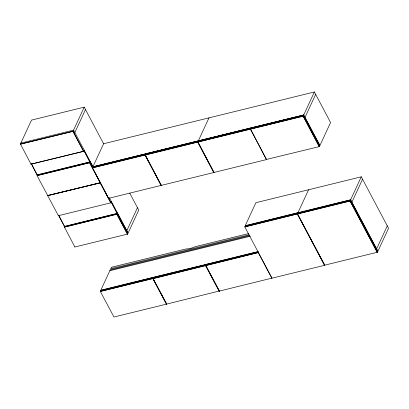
<?xml version="1.0" encoding="UTF-8"?>
<svg xmlns="http://www.w3.org/2000/svg" width="409" height="409" viewBox="0 0 409 409"><rect width="100%" height="100%" fill="white"/><g stroke="black" fill="none" stroke-linecap="round" stroke-linejoin="round"><path stroke-width="0.61" d="M20.9 143.354L21.043 143.038M73.651 130.297L72.894 131.294L20.486 144.142L30.992 164.142M37.516 174.582L37.081 175.696L47.766 195.635L100.149 182.772M47.71 195.671L58.39 215.701L110.824 202.823L89.591 162.618L37.061 175.604L89.515 162.767L90 161.55M47.771 195.834L47.602 195.512M117.255 213.033L116.759 214.147L64.377 227.005L74.883 246.99M153.283 277.435L152.802 278.468L100.379 291.505L113.942 317.011L166.412 304.163M108.625 198.253L92.587 168.007L92.955 166.923M108.722 198.319L161.233 185.374L145.016 154.929L92.562 167.797M145.604 153.994L93.022 166.949M161.422 185.349L213.825 172.526M205.978 264.49L205.502 265.523L153.078 278.56L166.719 304.081L219.183 291.044M166.719 304.081L166.361 304.148M197.956 141.882L214.06 172.429L266.525 159.582L250.451 129.014L197.92 142L250.374 129.162L251.106 127.986L250.451 129.014M161.253 185.282L145.256 154.827L197.665 142.005L198.207 140.977L145.798 153.825L144.98 155.047L92.623 167.808M258.314 252.501L205.773 265.615M205.589 265.477L219.301 291.055M145.287 155.062L197.675 142.107L198.406 140.931L303.601 115.093L303.059 116.115L250.635 129.152M244.884 226.954L297.266 213.892L297.747 212.859M319.797 145.568L319.219 146.637L266.648 159.398M245.4 225.717L244.843 226.929L271.995 278.156L324.501 265.334M244.879 226.755L297.277 213.994L298.008 212.823L297.537 213.984L324.812 265.252L324.449 265.313M319.736 145.399L303.58 115.077M377.343 252.235L324.695 265.165M205.809 265.441L219.459 291.136M297.578 213.81L350.053 200.901L377.287 252.343L377.773 251.269L350.564 199.929L349.976 201.049L297.583 214.009M31.053 164.203L83.518 151.361L84.126 150.083M100.205 182.552L89.551 162.644M127.531 234.06L116.851 214.096M161.233 185.374L161.483 185.384M100.394 291.315L152.813 278.57L153.636 277.348L206.162 264.567L205.512 265.625L153.119 278.585M250.891 128.043L145.803 153.948M166.514 304.066L152.848 278.447L166.443 304.117M197.711 141.984L213.774 172.511M245.323 225.896L298.095 212.772M219.301 291.101L271.975 278.115M20.486 144.142L72.904 131.391L73.584 130.22M47.741 195.62L100.358 182.736M250.651 128.963L303.069 116.217L303.698 115.113L251.244 127.956M205.788 265.426L258.406 252.542M111.386 201.565L111.238 201.882M20.455 144.188L20.956 143.094M31.248 163.764L37.209 175.026L31.329 163.59M84.223 107.153L31.524 120.093L20.864 143.078L73.564 130.134L84.223 107.153L103.656 143.85M74.842 132.547L85.501 109.566M84.136 150.185L83.564 151.34L72.94 131.274M64.469 226.509L117.245 213.391L111.284 202.128L117.163 213.564L64.469 226.509L58.507 215.246M110.89 202.762L111.396 201.668M127.501 234.132L127.945 233.002L117.347 213.048L116.775 214.244L64.382 227.205M126.8 230.686L137.46 207.7M100.363 291.366L100.788 290.446M111.079 269.904L111.877 268.181M112.056 269.664L112.853 267.941M113.032 269.424L113.83 267.701M114.009 269.183L114.806 267.46M114.98 268.943L115.783 267.22M115.957 268.703L116.759 266.98M116.933 268.468L117.736 266.74M117.91 268.227L118.707 266.504M118.886 267.987L119.684 266.264M119.863 267.747L120.66 266.024M120.839 267.506L121.637 265.784M121.816 267.266L122.613 265.543M122.792 267.026L123.59 265.303M123.763 266.786L124.566 265.063M124.74 266.545L125.543 264.822M125.716 266.31L126.519 264.582M126.693 266.07L127.49 264.347M127.669 265.83L128.467 264.107M128.646 265.589L129.443 263.866M129.622 265.349L130.42 263.626M130.599 265.109L131.396 263.386M131.57 264.868L132.373 263.145M132.547 264.628L133.349 262.905M133.523 264.393L134.326 262.665M134.5 264.153L135.297 262.425M135.476 263.912L136.274 262.189M136.453 263.672L137.25 261.949M137.429 263.432L138.227 261.709M138.406 263.191L139.203 261.469M139.377 262.951L140.18 261.228M140.353 262.711L141.156 260.988M141.33 262.471L142.133 260.748M198.334 140.849L208.994 117.864M142.306 262.235L143.104 260.507M143.283 261.995L144.08 260.267M144.259 261.755L145.057 260.032M145.236 261.515L146.033 259.792M146.212 261.274L147.01 259.551M147.189 261.034L147.986 259.311M148.16 260.794L148.963 259.071M149.137 260.553L149.939 258.831M150.113 260.313L150.916 258.59M151.09 260.078L151.887 258.35M152.066 259.838L152.864 258.11M153.043 259.597L153.84 257.874M154.019 259.357L154.817 257.634M154.996 259.117L155.793 257.394M155.967 258.877L156.77 257.154M156.944 258.636L157.746 256.913M157.92 258.396L158.723 256.673M158.897 258.156L159.694 256.433M159.873 257.921L160.671 256.192M160.849 257.68L161.647 255.957M161.826 257.44L162.624 255.717M162.802 257.2L163.6 255.477M163.774 256.959L164.576 255.236M164.75 256.719L165.553 254.996M165.727 256.479L166.529 254.756M166.703 256.238L167.501 254.516M167.68 255.998L168.477 254.275M168.656 255.763L169.454 254.035M169.633 255.523L170.43 253.8M170.609 255.282L171.407 253.56M171.586 255.042L172.383 253.319M172.557 254.802L173.36 253.079M173.534 254.562L174.336 252.839M174.51 254.321L175.313 252.598M175.487 254.081L176.284 252.358M176.463 253.846L177.261 252.118M177.44 253.606L178.237 251.878M178.416 253.365L179.214 251.642M179.393 253.125L180.19 251.402M180.364 252.885L181.167 251.162M181.34 252.644L182.143 250.922M182.317 252.404L183.12 250.681M183.293 252.164L184.091 250.441M184.27 251.924L185.067 250.201M185.246 251.688L186.044 249.96M186.223 251.448L187.02 249.72M187.199 251.208L187.997 249.485M188.171 250.968L188.973 249.245M189.147 250.727L189.95 249.004M190.124 250.487L190.926 248.764M191.1 250.247L191.898 248.524M192.077 250.006L192.874 248.283M193.053 249.766L193.851 248.043M194.03 249.531L194.827 247.803M195.006 249.291L195.804 247.563M195.977 249.05L196.78 247.327M196.954 248.81L197.757 247.087M197.93 248.57L198.733 246.847M198.907 248.329L199.704 246.607M199.883 248.089L200.681 246.366M200.86 247.849L201.657 246.126M201.836 247.609L202.634 245.886M202.813 247.373L203.61 245.645M203.789 247.133L204.587 245.41M204.761 246.893L205.563 245.17M205.737 246.653L206.54 244.93M206.714 246.412L207.516 244.689M207.69 246.172L208.488 244.449M208.667 245.932L209.464 244.209M209.643 245.691L210.441 243.968M210.62 245.451L211.417 243.728M211.596 245.216L212.394 243.488M212.568 244.976L213.37 243.253M213.544 244.735L214.347 243.012M214.52 244.495L215.323 242.772M215.497 244.255L216.295 242.532M205.758 265.477L206.1 264.5M216.473 244.015L217.271 242.292M217.45 243.774L218.248 242.051M218.426 243.534L219.224 241.811M219.403 243.299L220.2 241.571M220.374 243.058L221.177 241.33M221.351 242.818L222.153 241.095M222.327 242.578L223.13 240.855M223.304 242.338L224.101 240.615M224.28 242.097L225.078 240.374M225.257 241.857L226.054 240.134M226.233 241.617L227.031 239.894M227.21 241.376L228.007 239.654M228.186 241.141L228.984 239.413M229.158 240.901L229.96 239.173M230.134 240.661L230.937 238.938M231.111 240.42L231.913 238.698M232.087 240.18L232.885 238.457M233.064 239.94L233.861 238.217M234.04 239.7L234.838 237.977M235.017 239.459L235.814 237.736M235.993 239.219L236.791 237.496M236.964 238.984L237.767 237.256M237.941 238.744L238.744 237.016M238.917 238.503L239.72 236.78M239.894 238.263L240.691 236.54M240.87 238.023L241.668 236.3M241.847 237.782L242.644 236.059M242.823 237.542L243.621 235.819M243.8 237.302L244.597 235.579M244.771 237.062L245.574 235.339M245.748 236.826L246.55 235.098M246.724 236.586L247.527 234.863M303.729 114.96L314.388 91.974L330.574 122.542L319.915 145.527L303.729 114.96L92.94 166.734L103.6 143.748L314.388 91.974M247.701 236.346L248.498 234.623M248.677 236.105L249.209 234.955M305.007 117.373L315.666 94.387M297.936 212.736L308.596 189.75M350.631 199.791L361.29 176.811L388.55 228.288L377.89 251.274L350.631 199.791L245.236 225.681L255.896 202.695L361.29 176.811M351.909 202.204L362.568 179.224M376.612 248.861L387.272 225.875M83.605 151.31L72.981 131.243M89.591 162.618L90.092 161.565L93.088 167.169M145.016 154.929L145.486 153.912M319.368 146.483L303.151 116.069M350.053 200.901L350.666 200.016M324.613 265.252L297.353 213.846M213.999 172.368L213.933 172.429M74.857 246.995L127.49 234.112M206.381 264.418L206.044 264.5M83.548 151.31L30.946 164.116M266.474 159.566L250.502 129.218M319.168 146.621L303.156 116.187M37.909 174.699L89.985 161.908L84.024 150.65L89.908 162.082L37.209 175.026M350.493 199.935L298.1 212.895M248.549 233.59L194.873 246.775A13.154 5.746 -27.9 0 1 186.09 248.933L111.437 267.271L100.778 290.257L258.248 251.576M109.837 270.717L250.364 236.203M153.334 277.45L100.941 290.41M206.33 264.403L258.11 251.714M145.609 153.948L93.109 166.892M47.556 195.487L100.379 182.874M350.104 201.11L377.246 252.368M297.312 213.876L324.547 265.313M258.243 252.563L271.852 278.258M197.762 142.071L213.861 172.48M205.548 265.502L219.137 291.172M145.113 155.108L161.177 185.451M129.725 193.084L138.738 210.114L128.078 233.099L109.346 197.716M73.564 130.134L92.996 166.836M100.246 182.843L110.824 202.823M116.81 214.127L127.419 234.163M58.584 215.073L64.55 226.335"/></g></svg>
